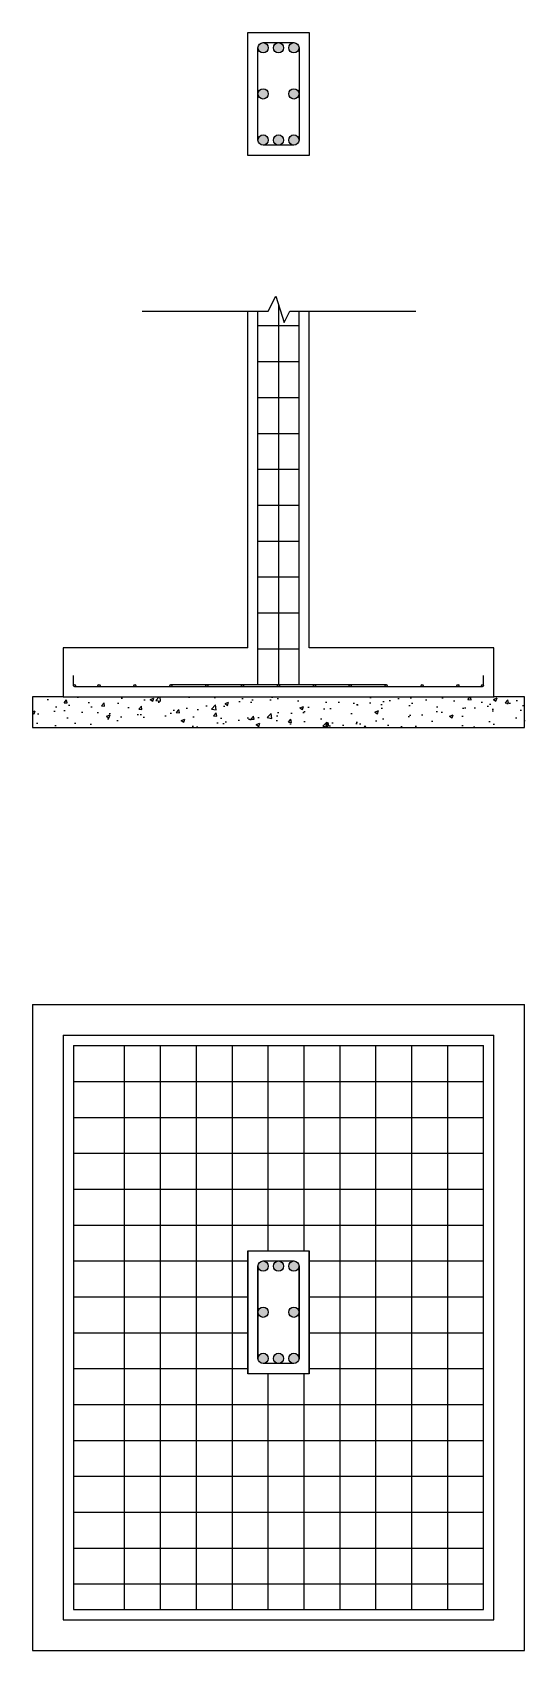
# Model space of a CAD drawing. Header units: millimetres. Extents: x 216 to 9858, y 2113 to 10003.
# Drawn here: x 216 to 2616, y 2113 to 10003 of the extents above.
import ezdxf

# ---------------------------------------------------------------- set-up
doc = ezdxf.new("R2010")
doc.units = ezdxf.units.MM
doc.header["$PDSIZE"] = -10

msp = doc.modelspace()

# ---------------------------------------------------------------- hatches: boundary and pattern name
h = msp.add_hatch(color=256)
h.dxf.hatch_style = 1
h.paths.add_polyline_path([(1366.1, 9928, 1), (1316.1, 9928, 1)])
h.paths.add_polyline_path([(1441.1, 9928, 1), (1391.1, 9928, 1)])
h.paths.add_polyline_path([(1516.1, 9928, 1), (1466.1, 9928, 1)])
h.paths.add_polyline_path([(1516.1, 9703, 1), (1466.1, 9703, 1)])
h.paths.add_polyline_path([(1316.1, 9703, 1), (1366.1, 9703, 1)])
h.paths.add_polyline_path([(1316.1, 9478, 1), (1366.1, 9478, 1)])
h.paths.add_polyline_path([(1391.1, 9478, 1), (1441.1, 9478, 1)])
h.paths.add_polyline_path([(1516.1, 9478, 1), (1466.1, 9478, 1)])
h = msp.add_hatch()
h.set_pattern_fill('AR-CONC', color=256)
h.paths.add_polyline_path([(2616.1, 6763), (2466.1, 6763), (366.1, 6763), (216.1, 6763), (216.1, 6613), (2616.1, 6613)])
h = msp.add_hatch(color=256)
h.dxf.hatch_style = 1
h.paths.add_polyline_path([(1366.1, 3988, 1), (1316.1, 3988, 1)])
h.paths.add_polyline_path([(1441.1, 3988, 1), (1391.1, 3988, 1)])
h.paths.add_polyline_path([(1516.1, 3988, 1), (1466.1, 3988, 1)])
h.paths.add_polyline_path([(1516.1, 3763, 1), (1466.1, 3763, 1)])
h.paths.add_polyline_path([(1316.1, 3763, 1), (1366.1, 3763, 1)])
h.paths.add_polyline_path([(1316.1, 3538, 1), (1366.1, 3538, 1)])
h.paths.add_polyline_path([(1391.1, 3538, 1), (1441.1, 3538, 1)])
h.paths.add_polyline_path([(1516.1, 3538, 1), (1466.1, 3538, 1)])

# ---------------------------------------------------------------- linework, layer by layer
for p, q in [((1266.1, 10003), (1566.1, 10003)), ((1266.1, 9403), (1266.1, 10003)), ((1341.1, 9953), (1491.1, 9953)), ((1566.1, 10003), (1566.1, 9403)), ((1316.1, 9478), (1316.1, 9928)), ((1516.1, 9928), (1516.1, 9478)), ((1566.1, 9403), (1266.1, 9403)), ((1491.1, 9453), (1341.1, 9453)), ((1365.7, 8643.7), (1402.6, 8716.2)), ((1402.6, 8716.2), (1443.7, 8589.2)), ((751.9, 8643.7), (1365.7, 8643.7)), ((1266.1, 7003), (1266.1, 8643.7)), ((1316.1, 6823), (1316.1, 8643.7)), ((1416.1, 8674.5), (1416.1, 6823)), ((1443.7, 8589.2), (1471.3, 8643.7)), ((1471.3, 8643.7), (2085, 8643.7)), ((1516.1, 6823), (1516.1, 8643.7)), ((1566.1, 7003), (1566.1, 8643.7)), ((1316.1, 8573), (1516.1, 8573)), ((1316.1, 8398), (1516.1, 8398)), ((1316.1, 8223), (1516.1, 8223)), ((1316.1, 8048), (1516.1, 8048)), ((1316.1, 8048), (1516.1, 8048)), ((1316.1, 8048), (1516.1, 8048)), ((1316.1, 7873), (1516.1, 7873)), ((1316.1, 7698), (1516.1, 7698)), ((1316.1, 7523), (1516.1, 7523)), ((1316.1, 7348), (1516.1, 7348)), ((1566.1, 7003), (1566.1, 7213)), ((1316.1, 7173), (1516.1, 7173)), ((1266.1, 7003), (366.1, 7003)), ((366.1, 7003), (366.1, 6763)), ((1316.1, 6998), (1516.1, 6998)), ((2466.1, 7003), (1566.1, 7003)), ((2466.1, 6763), (2466.1, 7003)), ((416.1, 6818), (416.1, 6868)), ((2416.1, 6818), (2416.1, 6868)), ((416.1, 6818), (416.1, 6818)), ((421.1, 6813), (2411.1, 6813)), ((891.1, 6823), (1316.1, 6823)), ((1316.1, 6823), (1516.1, 6823)), ((1516.1, 6823), (1941.1, 6823)), ((2416.1, 6818), (2416.1, 6818)), ((366.1, 6763), (216.1, 6763)), ((216.1, 6763), (216.1, 6613)), ((366.1, 6763), (2466.1, 6763)), ((2616.1, 6763), (2466.1, 6763)), ((2616.1, 6613), (2616.1, 6763)), ((216.1, 6613), (2616.1, 6613)), ((216.1, 5263), (216.1, 2113)), ((216.1, 5263), (2616.1, 5263)), ((2616.1, 2113), (2616.1, 5263)), ((366.1, 5113), (2466.1, 5113)), ((366.1, 5113), (366.1, 2263)), ((416.1, 5063), (2416.1, 5063)), ((416.1, 5063), (416.1, 2313)), ((666.1, 2313), (666.1, 5063)), ((841.1, 2313), (841.1, 5063)), ((1016.1, 2313), (1016.1, 5063)), ((1191.1, 2313), (1191.1, 5063)), ((1366.1, 4063), (1366.1, 5063)), ((1541.1, 4063), (1541.1, 5063)), ((1716.1, 2313), (1716.1, 5063)), ((1891.1, 2313), (1891.1, 5063)), ((2066.1, 2313), (2066.1, 5063)), ((2241.1, 2313), (2241.1, 5063)), ((2416.1, 2313), (2416.1, 5063)), ((2466.1, 2263), (2466.1, 5113)), ((416.1, 4888), (2416.1, 4888)), ((416.1, 4713), (2416.1, 4713)), ((416.1, 4538), (2416.1, 4538)), ((416.1, 4363), (2416.1, 4363)), ((416.1, 4188), (2416.1, 4188)), ((1266.1, 4063), (1266.1, 3463)), ((1266.1, 4063), (1566.1, 4063)), ((1266.1, 3463), (1266.1, 4063)), ((1566.1, 3463), (1566.1, 4063)), ((1566.1, 4063), (1566.1, 3463)), ((416.1, 4013), (1266.1, 4013)), ((1316.1, 3988), (1316.1, 3538)), ((1316.1, 3538), (1316.1, 3988)), ((1341.1, 4013), (1491.1, 4013)), ((1516.1, 3538), (1516.1, 3988)), ((1516.1, 3988), (1516.1, 3538)), ((1566.1, 4013), (2416.1, 4013)), ((416.1, 3838), (1266.1, 3838)), ((1566.1, 3838), (2416.1, 3838)), ((416.1, 3663), (1266.1, 3663)), ((1566.1, 3663), (2416.1, 3663)), ((416.1, 3488), (1266.1, 3488)), ((1491.1, 3513), (1341.1, 3513)), ((1566.1, 3488), (2416.1, 3488)), ((1566.1, 3463), (1266.1, 3463)), ((1366.1, 2313), (1366.1, 3463)), ((1541.1, 2313), (1541.1, 3463)), ((416.1, 3313), (2416.1, 3313)), ((416.1, 3138), (2416.1, 3138)), ((416.1, 2963), (2416.1, 2963)), ((416.1, 2788), (2416.1, 2788)), ((416.1, 2613), (2416.1, 2613)), ((416.1, 2438), (2416.1, 2438)), ((416.1, 2313), (2416.1, 2313)), ((366.1, 2263), (2466.1, 2263)), ((216.1, 2113), (2616.1, 2113))]:
    msp.add_line(p, q)
for centre, radius in [((1341.1, 9928), 25), ((1416.1, 9928), 25), ((1491.1, 9928), 25), ((1341.1, 9703), 25), ((1491.1, 9703), 25), ((1341.1, 9478), 25), ((1416.1, 9478), 25), ((1491.1, 9478), 25), ((421.1, 6818), 5), ((541.1, 6818), 5), ((716.1, 6818), 5), ((891.1, 6818), 5), ((1066.1, 6818), 5), ((1241.1, 6818), 5), ((1416.1, 6818), 5), ((1416.1, 6818), 5), ((1591.1, 6818), 5), ((1766.1, 6818), 5), ((1941.1, 6818), 5), ((2116.1, 6818), 5), ((2291.1, 6818), 5), ((2411.1, 6818), 5), ((1341.1, 3988), 25), ((1416.1, 3988), 25), ((1491.1, 3988), 25), ((1341.1, 3763), 25), ((1491.1, 3763), 25), ((1341.1, 3538), 25), ((1416.1, 3538), 25), ((1491.1, 3538), 25)]:
    msp.add_circle(centre, radius)
for p in [(541.1, 6813), (716.1, 6813), (891.1, 6813), (1066.1, 6813), (1241.1, 6813), (1416.1, 6813), (1591.1, 6813), (1766.1, 6813), (1941.1, 6813), (2116.1, 6813), (2291.1, 6813)]:
    msp.add_point(p)

doc.saveas('drawing.dxf')
